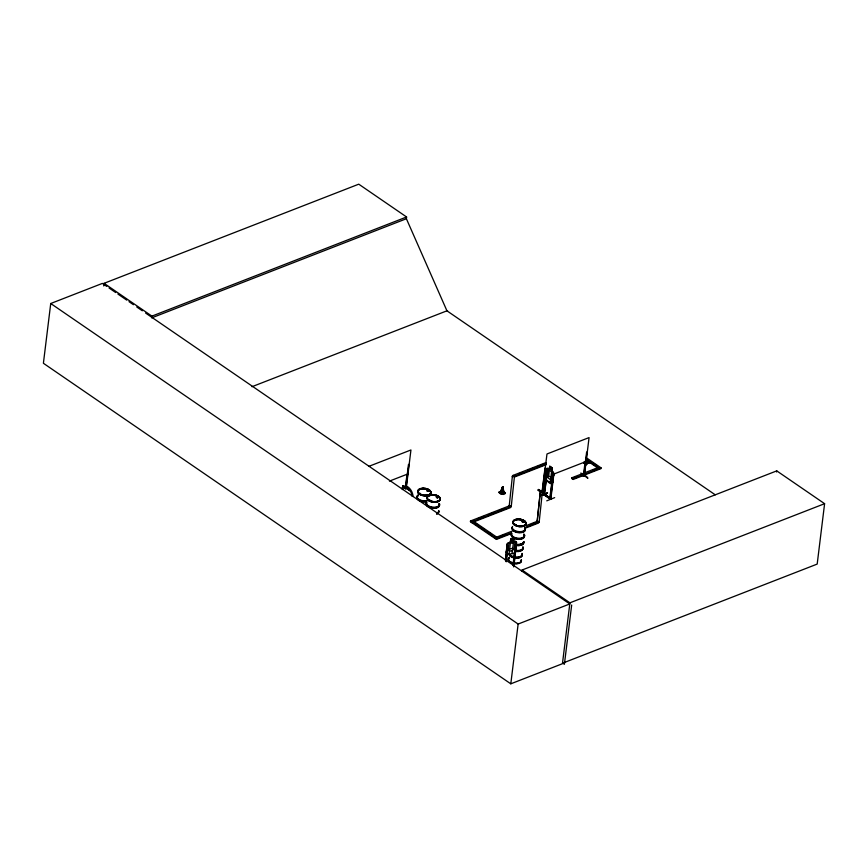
<?xml version="1.0" encoding="UTF-8"?>
<svg xmlns="http://www.w3.org/2000/svg" width="868" height="868" viewBox="0 0 868 868"><rect width="100%" height="100%" fill="white"/><g stroke="black" fill="none" stroke-linecap="round" stroke-linejoin="round"><path stroke-width="1.3" d="M510.97 539.505L510.612 542.446L508.398 542.793L507.172 544.03L508.464 542.674L515.679 541.361L516.482 542.348M510.503 542.272L508.887 543.65L508.214 549.14L509.473 551.213L512.37 550.681L514.203 548.055L514.876 542.565L513.455 541.86M502.16 493.61L502.941 486.818L500.228 492.471L502.16 493.61L503.765 493.219L503.104 486.959M501.042 491.266C495.107 492.037 504.058 496.691 505.415 493.057L503.407 491.624M505.426 492.926L503.418 491.548M546.026 464.044L514.464 476.326L512.402 476.087L509.147 506.652L509.245 505.903L511.295 506.142L511.209 506.89L514.464 476.326L513.086 475.382L514.366 477.075L545.929 464.781M540.352 491.494L537.097 522.059L540.352 491.494L542.402 491.733L539.147 522.308L539.245 521.559L537.183 521.31L526.095 525.683M106.818 286.451L102.381 283.402L50.735 303.507L43.4 363.269L510.796 683.821L562.442 663.716L569.918 602.826L824.6 503.69L817.189 564.081L562.497 663.217M103.748 285.973L104.073 283.315L358.755 184.179L406.593 216.989L406.387 218.736L446.944 310.82L715.243 494.814M406.593 216.989L151.911 316.126L151.694 317.872L406.387 218.736M402.633 485.885L409.729 490.702M406.419 487.556L405.486 488.738L405.931 487.349L405.378 487.566C404.206 489.617 407.613 488.326 406.083 487.371M405.53 486.373L406.94 474.85M406.213 488.489L406.332 487.534L405.519 488.684L406.224 488.413M405.779 486.536L408.448 464.781L409.154 464.499L408.448 464.781M405.28 488.434L406.159 487.339M406.235 486.091L408.915 464.337M406.484 486.254L410.944 449.971L368.857 466.355M511.285 533.636L496.431 539.419L470.434 521.722L470.521 520.974L509.245 505.903L510.612 506.847L510.525 507.596L471.801 522.666L471.899 521.918L510.612 506.847M471.552 522.352L473.179 521.006L496.691 537.129L496.594 537.878L494.456 536.413M498.796 492.145L501.791 494.337M495.064 538.475L495.151 537.726L512.478 530.988M496.431 539.419L496.529 538.67L511.382 532.887M512.315 476.825L512.402 476.087M514.366 477.075L514.464 476.326M505.393 560.37L507.335 543.932M505.556 560.565L507.183 545.766L508.04 545.603L506.25 561.737M506.077 561.542L508.04 545.603M509.049 554.131L510.829 539.364L513.921 538.8L513.563 541.74M512.001 553.632L513.921 538.8M512.945 565.459L515.559 544.203L516.406 544.052L513.802 566.815M513.118 565.643L515.559 544.203M515.516 550.182L516.525 542.218M513.639 566.63L516.406 544.052M521.939 571.133L522.069 570.016L776.751 470.879L824.6 503.69M510.796 683.821L518.142 624.049L569.777 603.954L145.64 313.077M545.646 494.283L545.169 494.923L545.668 494.272L538.551 489.465L538.073 490.127L540.102 491.505M539.657 496.019L547.502 492.916M537.151 522.091L537.238 521.342L538.518 523.035L524.901 528.33M542.012 492.243L544.952 468.34L545.657 468.058L542.967 492.21C541.057 493.284 543.889 489.346 542.967 492.156M543.129 491.472L542.055 491.331L542.174 492.438L546.981 453.975L589.068 437.591L584.338 476.109M544.713 475.74L543.053 492.102M552.764 474.937L553.675 475.263L552.764 474.937L549.737 498.829L550.475 499.284L543.52 494.565L546.449 470.662L547.372 470.988L544.442 494.868M553.751 473.451C553.22 470.933 549.205 467.353 546.894 468.687L543.791 494.456L550.833 499.198L553.936 473.418L551.56 470.868L551.918 467.928M543.618 493.773L543.715 494.413M547.936 468.297L546.959 468.785L546.352 480.058C554.652 489.454 552.46 478.409 553.936 473.418M544.269 494.131L544.171 495.053L547.372 470.988M543.444 494.521L544.507 494.944L544.54 494.022M550.214 482.597L552.091 467.852L549.78 466.268L549.401 469.393L548.207 469.545L547.534 475.035L548.402 478.181L550.562 479.668L552.005 478.105L552.677 472.615L551.657 470.738M549.845 466.42L549.487 469.36L547.849 468.329M546.753 500.836L554.674 497.635M550.42 498.395L549.867 497.928L550.258 498.764M550.106 498.742L553.035 474.829M550.214 498.774L550.366 497.885L550.854 498.275L542.174 492.796M553.404 475.371L550.486 499.339L550.648 498.46M586.128 457.62L601.09 467.874L601.003 468.622L573.162 479.461L571.795 478.518L571.882 477.769L598.182 467.526L598.095 468.275M573.162 479.461L573.249 478.713L601.09 467.874M580.866 473.027L587.853 478.322C588.287 476.977 582.233 473.722 583.665 475.469M583.578 462.72L586.855 462.221L587.799 460.593L586.79 462.72L583.578 462.72L586.649 463.067L586.855 462.221M584.11 463.089L583.632 462.221M585.227 461.19L583.307 476.174L584.457 475.154M586.573 452.402L587.278 452.119L586.573 452.402L583.752 476.304M586.16 459.476L583.98 475.87C581.983 476.402 585.824 476.445 584.283 474.959M586.41 457.078L586.876 453.237M586.475 464.705L587.462 462.611L590.739 462.611L587.408 463.111L586.475 464.705L585.9 464.315L586.649 463.067M587.408 463.111L588.363 460.984L587.549 462.752L590.197 462.243L587.603 462.253M571.676 605.018L564.395 664.291L562.714 663.141M599.462 469.219L599.56 468.47L586.735 459.682M776.621 471.997L776.751 470.879M501.216 493.404L502.539 486.839L500.228 492.471M501.498 490.442L502.648 486.796M500.51 492.991L502.55 487.002M419.645 493.784L420.253 493.425L420.579 494.196M419.895 493.838L420.177 493.447M428.955 491.158L428.488 490.42M429.183 500.543L429.823 500.293L429.356 499.849M429.66 500.38L429.758 500.608M429.259 499.946L429.91 500.066L429.486 500.456M437.472 497.375L436.637 496.811L438.286 497.255M436.647 497.223L437.906 497.277L437.071 497.527M438.242 497.299C438.036 498.666 434.966 497.19 436.995 496.615M515.039 524.391L515.603 524.782L514.778 524.608M515.505 524.478L515.386 524.912M523.708 521.896L523.512 521.342M524.077 521.983L523.784 521.321M514.301 553.274L515.549 550.106L514.301 553.274L506.912 554.522L506.207 551.788L507.292 543.965M538.073 490.105L540.146 491.418M538.507 489.519L545.614 494.337M551.788 483.791L552.873 481.252M539.603 495.888L547.448 492.785M405.291 487.686L405.964 487.371M419.765 494.098L420.513 493.914M427.414 490.344L427.219 491.201L428.835 491.277M428.51 491.147C429.617 489.747 425.841 490.322 427.512 491.093M436.495 496.832L436.593 497.201M436.615 497.006L437.19 496.648M515.831 524.793L514.941 524.814M522.764 521.994L522.818 521.418M523.306 521.44L523.827 521.614L523.154 521.256M523.23 522.08L523.762 521.418M542.164 491.31L543.162 491.277M583.502 475.273L583.394 476.141L584.348 476.033M427.555 490.626L428.618 490.865L428.217 490.301M522.254 521.353L524.131 521.852M500.445 491.982L501.118 491.657M545.907 468.221L544.952 468.34M550.106 498.069L542.131 492.85M251.98 386.705L447.552 310.581M389.439 481.111L408.003 473.885M513.086 475.382L545.918 462.611M519.314 473.678L523.1 472.203M528.145 470.239L534.46 467.776M536.988 466.8L545.82 463.349M549.78 466.268L552.091 467.852M551.516 471.823L549.357 470.337L548.684 475.827L550.844 477.313M545.918 476.597L546.504 479.971M544.041 477.888L546.525 476.923M553.947 474.026L586.128 461.505M546.352 480.058L551.896 483.747M571.795 478.518L576.797 476.565M593.083 470.228L596.837 468.763M470.434 521.722L472.93 520.746M477.932 518.804L484.17 516.373M489.172 514.431L495.411 512.001M497.906 511.024L504.156 508.594M498.774 537.032L504.97 534.623M530.956 524.5L535.903 522.579M524.999 527.592L538.605 522.286M427.664 490.431L427.36 490.93L428.054 490.268M437.57 497.624L438.231 497.158M522.861 521.104L522.482 521.755M523.176 521.104L522.547 521.842M523.751 522.069L522.189 521.657M507.357 545.95L508.203 545.798M515.722 544.399L516.579 544.236M513.975 538.865L510.829 539.364M513.498 541.925L515.668 541.524M510.438 543.368L513.324 542.836M509.766 548.858L512.652 548.337M427.696 490.583L428.542 490.811L428.108 491.255M428.141 490.952L428.629 490.68M523.545 522.124L522.818 522.091M515.201 524.608L515.907 524.825L515.44 524.5M584.175 462.59L586.714 462.568L585.965 463.816L586.529 464.206M437.071 496.724L438.047 496.984M437.494 497.7L436.582 497.462M402.741 485.776L409.815 490.594M428.032 490.42L428.749 490.604M522.948 521.733L523.664 521.635M502.995 491.798L503.982 492.731M546.449 470.662L547.09 471.096M545.571 494.662L538.464 489.845L545.603 494.771M586.041 458.358L588.178 459.823M593.517 463.49L596.728 465.693M585.564 459.606L598.399 468.481M571.882 477.769L573.249 478.713M474.156 522.493L478.431 525.422M480.568 526.887L483.78 529.089M488.055 532.019L492.319 534.948M471.649 521.603L496.529 538.67M470.521 520.974L471.899 521.918M104.073 283.315L151.911 316.126M522.069 570.016L569.918 602.826M109.032 287.97L115.694 292.538M117.907 294.057L126.782 300.144M129.006 301.663L133.444 304.701M136.764 306.99L142.309 310.787M50.735 303.507L518.142 624.049M522.677 521.614L522.102 521.755M515.668 541.35L516.59 542.294M506.977 554.543L506.369 551.777M503.06 486.883L503.7 492.21M503.071 487.046L503.765 493.219M502.963 487.089L503.093 493.545M401.645 488.662A8.94 5.414 68.7 0 1 408.058 487.002A8.94 5.414 68.7 0 1 413.092 496.507M402.459 489.563A7.465 4.514 68.7 0 1 407.808 488.185A7.465 4.514 68.7 0 1 412.007 496.116M426.655 500.706A6.618 3.505 7 0 1 418.767 499.219A6.618 3.505 7 0 1 418.17 494.89M426.514 501.812A6.618 3.505 7 0 1 416.966 497.635M417.291 496.756A6.618 3.505 7 0 1 418.04 495.997M426.611 501.487A6.727 3.559 7 0 1 418.604 499.968A6.727 3.559 7 0 1 417.996 495.574M426.655 501.14A6.727 3.559 7 0 1 418.647 499.632A6.727 3.559 7 0 1 418.04 495.237M438.644 510.851A6.727 3.559 7 0 1 436.55 514.062M438.492 511.241A6.618 3.505 7 0 1 437.548 513.802M439.447 504.254A6.727 3.559 7 0 1 432.524 507.943A6.727 3.559 7 0 1 426.535 502.735M438.752 511.057A6.618 3.505 7 0 1 436.561 513.292M438.731 503.722A6.618 3.505 7 0 1 433.338 508.344A6.618 3.505 7 0 1 426.589 503.136M438.676 510.514A6.727 3.559 7 0 1 436.593 513.726M439.49 503.917A6.727 3.559 7 0 1 432.568 507.606A6.727 3.559 7 0 1 426.579 502.388M439.436 503.538A6.618 3.505 7 0 1 432.622 507.162A6.618 3.505 7 0 1 426.731 502.029M523.74 534.764A6.618 3.505 7 0 1 518.359 539.386A6.618 3.505 7 0 1 511.61 534.189M523.881 534.362A6.727 3.559 7 0 1 518.413 539.061A6.727 3.559 7 0 1 511.556 533.777M523.762 542.153A6.618 3.505 7 0 1 516.818 544.854M516.861 544.464A6.618 3.505 7 0 0 523.805 541.762A6.597 3.483 7 0 1 516.861 544.453M523.816 541.925A6.651 3.515 7 0 1 516.84 544.637M510.742 541.296A6.651 3.515 7 0 1 511.675 538.724M510.677 540.211A6.597 3.483 7 0 0 510.807 541.133A6.618 3.505 7 0 1 511.719 538.572A6.597 3.483 7 0 0 511.002 539.343M524.695 527.766A6.727 3.559 7 0 1 519.216 532.464A6.727 3.559 7 0 1 512.359 527.18M524.446 534.579A6.618 3.505 7 0 1 517.632 538.214A6.618 3.505 7 0 1 511.74 533.082M524.554 528.167A6.618 3.505 7 0 1 519.162 532.789A6.618 3.505 7 0 1 512.413 527.592M523.925 534.026A6.727 3.559 7 0 1 518.456 538.724A6.727 3.559 7 0 1 511.599 533.44M524.739 527.429A6.727 3.559 7 0 1 519.259 532.127A6.727 3.559 7 0 1 512.402 526.843M524.684 527.06A6.618 3.505 7 0 1 519.303 531.683A6.618 3.505 7 0 1 512.554 526.485M523.74 542.185A6.608 3.494 7 0 1 516.807 544.887M522.135 555.411A6.618 3.505 7 0 1 515.191 558.124A6.618 3.505 7 0 1 508.974 553.86M522.156 554.099A6.727 3.559 7 0 1 516.97 557.874A6.727 3.559 7 0 1 509.049 554.402M523.556 541.816A6.618 3.505 7 0 1 516.742 545.451A6.608 3.494 7 0 0 523.545 541.806A6.597 3.483 7 0 1 516.742 545.429M510.666 542.12A6.618 3.505 7 0 1 510.851 540.319A6.597 3.483 7 0 0 510.688 542.12A6.608 3.494 7 0 1 510.872 540.308M523.751 542.424A6.651 3.515 7 0 1 516.775 545.137M510.677 541.795A6.651 3.515 7 0 1 510.872 539.983M522.959 547.502A6.727 3.559 7 0 1 516.037 551.191M522.135 553.383A6.618 3.505 7 0 1 517.87 557.05A6.618 3.505 7 0 1 509.809 554.598M522.818 547.892A6.618 3.505 7 0 1 515.993 551.516M522.2 553.762A6.727 3.559 7 0 1 517.013 557.538A6.727 3.559 7 0 1 509.093 554.066M523.003 547.165A6.727 3.559 7 0 1 516.08 550.854M522.948 546.786A6.618 3.505 7 0 1 516.135 550.42M511.371 539.842L511.252 540.818L513.118 540.482L513.238 539.505L511.371 539.842M550.171 467.168L550.052 468.156L551.44 469.1L551.56 468.123L550.171 467.168M419.45 493.675A6.618 3.505 7 0 0 430.615 493.415A6.618 3.505 7 0 0 423.02 488.207A6.618 3.505 7 0 0 419.45 493.675A6.608 3.494 7 0 0 430.604 493.425A6.608 3.494 7 0 0 423.02 488.217A6.608 3.494 7 0 0 419.461 493.686M419.385 494.25A6.618 3.505 7 0 0 430.55 493.99A6.618 3.505 7 0 0 422.944 488.771A6.618 3.505 7 0 0 419.385 494.25A6.597 3.483 7 0 0 430.528 493.979A6.597 3.483 7 0 0 422.955 488.782A6.597 3.483 7 0 0 419.396 494.239M419.407 493.903A6.651 3.515 7 0 0 430.615 493.642A6.651 3.515 7 0 0 422.987 488.413A6.651 3.515 7 0 0 419.407 493.903M428.759 500.055A6.618 3.505 7 0 0 439.924 499.794A6.618 3.505 7 0 0 432.318 494.586A6.618 3.505 7 0 0 428.759 500.055A6.608 3.494 7 0 0 439.913 499.805A6.608 3.494 7 0 0 432.318 494.608A6.608 3.494 7 0 0 428.759 500.066M428.684 500.63A6.618 3.505 7 0 0 439.859 500.369A6.618 3.505 7 0 0 432.253 495.151A6.618 3.505 7 0 0 428.684 500.63A6.597 3.483 7 0 0 439.826 500.359A6.597 3.483 7 0 0 432.253 495.172A6.597 3.483 7 0 0 428.705 500.619M428.705 500.283A6.651 3.515 7 0 0 439.924 500.022A6.651 3.515 7 0 0 432.286 494.793A6.651 3.515 7 0 0 428.705 500.283M511.675 538.963A6.618 3.505 7 0 0 510.731 541.524A6.608 3.494 7 0 1 511.675 539.006M514.572 524.5A6.618 3.505 7 0 0 525.748 524.239A6.618 3.505 7 0 0 518.142 519.031A6.618 3.505 7 0 0 514.572 524.5A6.608 3.494 7 0 0 525.737 524.25A6.608 3.494 7 0 0 518.142 519.053A6.608 3.494 7 0 0 514.583 524.511M514.507 525.075A6.618 3.505 7 0 0 525.672 524.814A6.618 3.505 7 0 0 518.077 519.596A6.618 3.505 7 0 0 514.507 525.075M514.529 525.064A6.597 3.483 7 0 0 525.65 524.804A6.597 3.483 7 0 0 518.077 519.617A6.597 3.483 7 0 0 514.529 525.064M514.529 524.76A6.651 3.515 7 0 0 525.737 524.5A6.651 3.515 7 0 0 518.109 519.259A6.651 3.515 7 0 0 514.529 524.76M513.65 563.506A6.618 3.505 7 0 0 521.321 560.001A6.608 3.494 7 0 1 513.65 563.506A6.608 3.494 7 0 1 509.375 557.755A6.618 3.505 7 0 0 513.65 563.506M513.693 563.137A6.618 3.505 7 0 0 521.375 559.643A6.597 3.483 7 0 1 513.704 563.126A6.618 3.505 7 0 1 509.407 557.375A6.597 3.483 7 0 0 513.704 563.126"/></g></svg>
